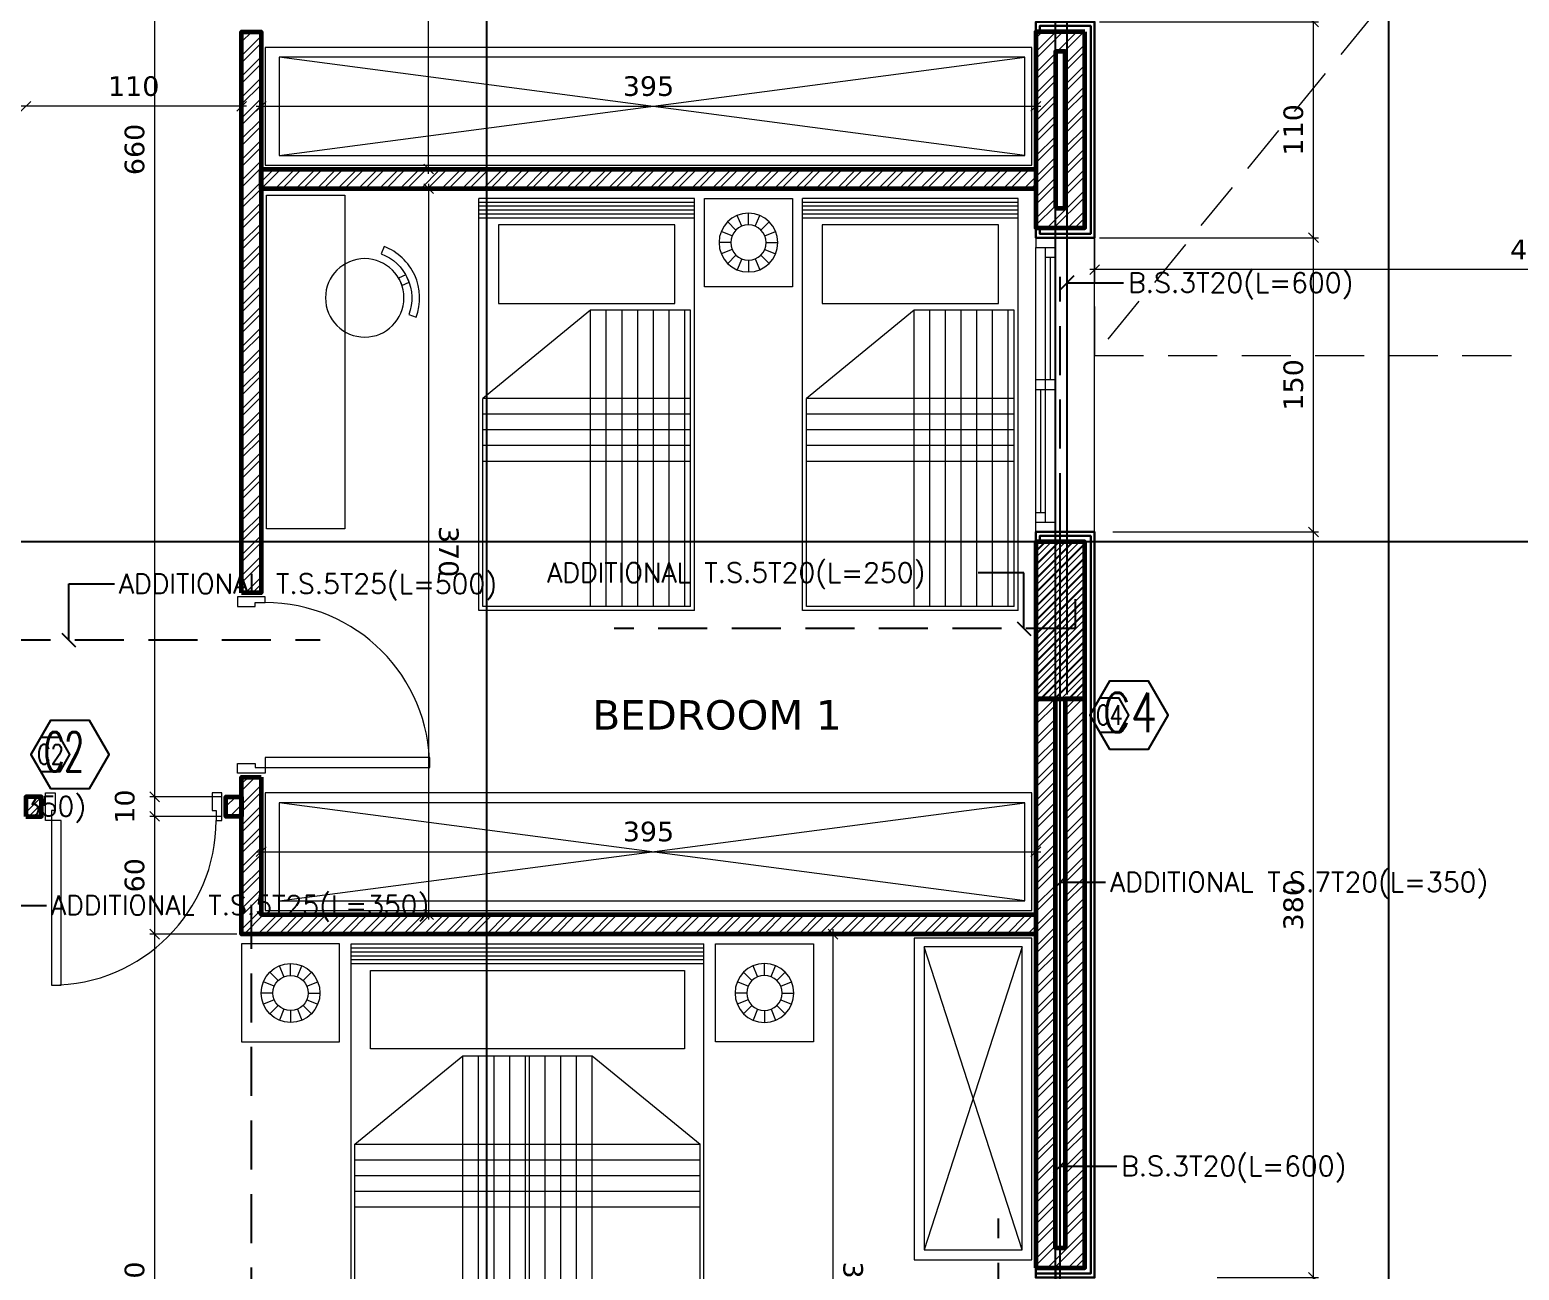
# Model space of a CAD drawing. Header units: inches. Extents: x -48 to 777, y -156 to 510.
# Drawn here: x 402.2 to 409.79, y 131.74 to 138.07 of the extents above; entities that cross this region are included whole.
import ezdxf
from ezdxf.enums import TextEntityAlignment as Align

# ---------------------------------------------------------------- set-up
doc = ezdxf.new("R2010")
doc.units = ezdxf.units.IN
doc.header["$MEASUREMENT"] = 0
doc.set_wipeout_variables(frame=1)
doc.linetypes.add('ACAD_ISO10W100', pattern=[18, 12, -3, 0, -3])
doc.linetypes.add('HIDDEN', pattern=[0.375, 0.25, -0.125])
doc.layers.get('Defpoints').update_dxf_attribs({"lineweight": 5})
for name, color, linetype, lineweight in [('A-AXIS ST', 251, 'ACAD_ISO10W100', 5), ('A-DIM', 9, 'Continuous', 5), ('A-DOORS', 38, 'Continuous', 20), ('A-FURN1', 211, 'Continuous', 15), ('A-HIDDEN', 254, 'HIDDEN', 5), ('A-LEVELS', 139, 'Continuous', 20), ('A-LIMIT LOT', 235, 'ACAD_ISO10W100', 20), ('A-PILLARS', 1, 'Continuous', 60), ('A-TEXT', 50, 'Continuous', 15), ('A-WALLS', 7, 'Continuous', 60), ('A-WINDOWS', 4, 'Continuous', 20), ('C-STONE', 42, 'Continuous', 30), ('D-STONE', 52, 'Continuous', 20), ('H-PILLARS', 61, 'Continuous', 5), ('H-WALLS', 51, 'Continuous', 5), ('modificat', 127, 'Continuous', 15)]:
    doc.layers.add(name, color=color, linetype=linetype, lineweight=lineweight)
doc.layers.add('HH-GREY', color=253, linetype='Continuous', lineweight=5, true_color=0x828282)
for name, color, linetype in [('pts pc', 7, 'Continuous'), ('Str-Axes', 8, 'Continuous'), ('str-col-hatch', 8, 'Continuous'), ('str-COL-TAG-100', 1, 'Continuous'), ('str-COL-TAG-50', 7, 'Continuous'), ('str-columns', 3, 'Continuous'), ('str-ground', 5, 'Continuous'), ('str-slab-bottom-reinf.', 1, 'Continuous'), ('str-slab-top', 1, 'Continuous')]:
    doc.layers.add(name, color=color, linetype=linetype)
doc.styles.add('ROMAN', font='ROMANS.SHX')
doc.styles.add('ROMAND', font='verdana.ttf')
doc.styles.add('ROMANS', font='romans__.ttf', dxfattribs={"height": 0.14})
doc.dimstyles.new('M-1.50', dxfattribs={"dimtxt": 0.1, "dimasz": 0.05, "dimexe": 0.025, "dimexo": 0.025, "dimgap": 0.05, "dimtad": 1, "dimlfac": 100, "dimrnd": 0.5, "dimzin": 9, "dimdsep": 46, "dimtxsty": 'ROMAND', "dimblk": 'OBLIQUE', "dimcen": 1, "dimdle": 0.025, "dimclrd": 256, "dimclre": 256, "dimclrt": 2, "dimadec": 0, "dimazin": 0, "dimtfac": 0.666667, "dimtmove": 2, "dimatfit": 3, "dimfxl": 0.04, "dimtolj": 1, "dimtzin": 5, "dimlwd": -1, "dimlwe": -1, "dimarcsym": 0})
doc.dimstyles.new('structure', dxfattribs={"dimtxt": 0.1, "dimasz": 0.07, "dimexe": 0.18, "dimexo": 1, "dimgap": 0.05, "dimtad": 1, "dimdec": 1, "dimlfac": 100, "dimrnd": 0.5, "dimdsep": 46, "dimtxsty": 'ROMAN', "dimblk1": 'OBLIQUE', "dimblk2": 'OBLIQUE', "dimsah": 1, "dimcen": 0.009, "dimse1": 1, "dimse2": 1, "dimclrd": 4, "dimclre": 9, "dimclrt": 1, "dimadec": 0, "dimazin": 0, "dimtfac": 0.066667, "dimtdec": 1, "dimtix": 1, "dimtmove": 2, "dimatfit": 3, "dimldrblk": 'OBLIQUE', "dimfxl": 0.18, "dimtolj": 1, "dimarcsym": 0})
pattern_1 = [(45, (-242.49175, -175.21088), (-0.0530330086, 0.0530330086), []), (45, (-242.4564, -175.21088), (-0.0530330086, 0.0530330086), [])]

# ---------------------------------------------------------------- blocks, each defined once
blk = doc.blocks.new('_Oblique')
at = {"color": 0, "linetype": 'ByBlock', "lineweight": -2}
blk.add_line((-0.5, -0.5), (0.5, 0.5), dxfattribs=at)
blk = doc.blocks.new('*D7')
at = {"layer": 'A-DIM', "transparency": 16777216}
for p, q in [((332.1441, 67.9158), (332.1441, 63.3658)), ((332.5563, 67.8908), (332.1191, 67.8908)), ((332.5563, 63.3908), (332.1191, 63.3908))]:
    blk.add_line(p, q, dxfattribs=at)
at = {"layer": 'Defpoints', "color": 0, "transparency": 16777216}
for p in [(332.5813, 67.8908), (332.1441, 63.3908), (332.5813, 63.3908)]:
    blk.add_point(p, dxfattribs=at)
at = {"layer": 'A-DIM', "transparency": 16777216, "xscale": 0.05, "yscale": 0.05, "zscale": 0.05}
for p, rotation in [((332.1441, 67.8908), 90), ((332.1441, 63.3908), 270)]:
    blk.add_blockref('_Oblique', p, dxfattribs=dict(at, rotation=rotation))
at = {"layer": 'A-DIM', "color": 2, "transparency": 16777216, "insert": (332.0421, 65.6408), "char_height": 0.1, "attachment_point": 5, "rotation": 90, "style": 'ROMAND'}
blk.add_mtext('\\A1;450', dxfattribs=at)
blk = doc.blocks.new('*D8')
at = {"layer": 'A-DIM', "transparency": 16777216}
for p, q in [((327.0813, 67.8658), (327.0813, 67.5233)), ((332.5813, 67.8658), (332.5813, 67.5233)), ((332.6063, 67.5483), (327.0563, 67.5483))]:
    blk.add_line(p, q, dxfattribs=at)
at = {"layer": 'Defpoints', "color": 0, "transparency": 16777216}
for p in [(327.0813, 67.8908), (332.5813, 67.8908), (327.0813, 67.5483)]:
    blk.add_point(p, dxfattribs=at)
at = {"layer": 'A-DIM', "transparency": 16777216, "xscale": 0.05, "yscale": 0.05, "zscale": 0.05, "rotation": 180}
blk.add_blockref('_Oblique', (327.0813, 67.5483), dxfattribs=at)
at = {"layer": 'A-DIM', "transparency": 16777216, "xscale": 0.05, "yscale": 0.05, "zscale": 0.05}
blk.add_blockref('_Oblique', (332.5813, 67.5483), dxfattribs=at)
at = {"layer": 'A-DIM', "color": 2, "transparency": 16777216, "insert": (329.8313, 67.6503), "char_height": 0.1, "attachment_point": 5, "style": 'ROMAND'}
blk.add_mtext('\\A1;550', dxfattribs=at)
blk = doc.blocks.new('gfhnjmfg')
at = {"layer": 'A-FURN1'}
for p, q in [((607.6797, 381.8429), (605.5797, 381.8429)), ((605.5797, 380.0429), (605.5797, 381.8429)), ((606.1497, 381.2729), (606.5997, 381.8229)), ((607.6597, 381.8229), (606.5997, 381.8229)), ((607.6597, 380.0629), (607.6597, 381.8229)), ((607.6797, 380.0429), (607.6797, 381.8429)), ((605.7147, 381.7429), (606.1147, 381.7429)), ((605.7147, 380.1429), (605.7147, 381.7429)), ((606.1147, 381.7429), (606.1147, 380.1429)), ((606.1497, 380.6129), (606.1497, 381.2729)), ((606.5997, 380.0629), (606.1497, 380.6129)), ((606.1147, 380.1429), (605.7147, 380.1429)), ((607.6597, 380.0629), (606.5997, 380.0629)), ((607.6797, 380.0429), (605.5797, 380.0429))]:
    blk.add_line(p, q, dxfattribs=at)
at = {"layer": 'HH-GREY'}
for p, q in [((605.5997, 380.0429), (605.5997, 381.8429)), ((605.6197, 380.0429), (605.6197, 381.8429)), ((605.6397, 380.0429), (605.6397, 381.8429)), ((605.6597, 380.0429), (605.6597, 381.8429)), ((605.6797, 380.0429), (605.6797, 381.8429)), ((606.5997, 380.0629), (606.5997, 381.8229)), ((606.6797, 380.0629), (606.6797, 381.8229)), ((606.7597, 380.0629), (606.7597, 381.8229)), ((606.8397, 380.0629), (606.8397, 381.8229)), ((606.9197, 380.0629), (606.9197, 381.8229)), ((607.6597, 381.2729), (606.1497, 381.2729)), ((607.6597, 381.1929), (606.1497, 381.1929)), ((607.6597, 381.1129), (606.1497, 381.1129)), ((607.6597, 381.0329), (606.1497, 381.0329)), ((607.6597, 380.9529), (606.1497, 380.9529)), ((607.6597, 380.9329), (606.1497, 380.9329)), ((607.6597, 380.8529), (606.1497, 380.8529)), ((607.6597, 380.7729), (606.1497, 380.7729)), ((607.6597, 380.6929), (606.1497, 380.6929)), ((607.6597, 380.6129), (606.1497, 380.6129))]:
    blk.add_line(p, q, dxfattribs=at)
blk = doc.blocks.new('dzhgjfcgxbf')
for p, q in [((631.657, 370.3), (631.657, 370.4)), ((631.551, 370.256), (631.481, 370.326)), ((631.6, 370.288), (631.562, 370.381)), ((631.715, 370.288), (631.753, 370.381)), ((631.764, 370.256), (631.834, 370.326)), ((631.507, 370.15), (631.407, 370.15)), ((631.519, 370.207), (631.426, 370.245)), ((631.796, 370.207), (631.888, 370.245)), ((631.807, 370.15), (631.907, 370.15)), ((631.519, 370.092), (631.426, 370.054)), ((631.551, 370.044), (631.481, 369.973)), ((631.6, 370.011), (631.562, 369.919)), ((631.715, 370.011), (631.753, 369.919)), ((631.764, 370.044), (631.834, 369.973)), ((631.796, 370.092), (631.888, 370.054)), ((631.657, 370), (631.657, 369.9))]:
    blk.add_line(p, q)
for radius in [0.25, 0.15]:
    blk.add_circle((631.657, 370.15), radius)
blk = doc.blocks.new('vnkhjghg')
at = {"extrusion": (0, 0, -1)}
for points in [[(-757.0152, 41.8368), (-757.0011, 41.7994, 0.414214), (-757.1411, 41.4902), (-757.1785, 41.4761, -0.414214)], [(-757.1426, 41.6552, -0.041739), (-757.1261, 41.6917), (-757.0895, 41.6751, 0.050126), (-757.106, 41.6387)]]:
    blk.add_lwpolyline(points, format="xyb", close=True, dxfattribs=at)
blk.add_circle((-756.9165, 41.5748), 0.2, dxfattribs=at)
blk = doc.blocks.new('gkjhg')
at = {"layer": 'A-FURN1', "extrusion": (0, 0, -1)}
for p, q in [((566.8796, 146.1703), (568.9796, 146.1703)), ((566.8796, 146.1703), (566.8796, 145.0703)), ((566.8996, 146.1503), (566.8996, 145.0903)), ((566.8996, 146.1503), (568.4096, 146.1503)), ((568.4096, 146.1503), (568.4096, 145.6403)), ((568.9796, 146.1703), (568.9796, 145.0703)), ((568.4446, 146.0703), (568.8446, 146.0703)), ((568.4446, 145.1703), (568.4446, 146.0703)), ((568.8446, 146.0703), (568.8446, 145.1703)), ((568.4096, 145.6403), (567.9596, 145.0903)), ((568.8446, 145.1703), (568.4446, 145.1703)), ((566.8796, 145.0703), (568.9796, 145.0703)), ((566.8996, 145.0903), (567.9596, 145.0903))]:
    blk.add_line(p, q, dxfattribs=at)
at = {"layer": 'HH-GREY', "extrusion": (0, 0, -1)}
for p, q in [((567.6396, 146.1503), (567.6396, 145.0903)), ((567.7196, 146.1503), (567.7196, 145.0903)), ((567.7996, 146.1503), (567.7996, 145.0903)), ((567.8796, 146.1503), (567.8796, 145.0903)), ((567.9596, 146.1503), (567.9596, 145.0903)), ((568.8796, 146.1703), (568.8796, 145.0703)), ((568.8996, 146.1703), (568.8996, 145.0703)), ((568.9196, 146.1703), (568.9196, 145.0703)), ((568.9396, 146.1703), (568.9396, 145.0703)), ((568.9596, 146.1703), (568.9596, 145.0703)), ((566.8996, 146.1203), (568.4096, 146.1203)), ((566.8996, 146.0403), (568.4096, 146.0403)), ((566.8996, 145.9603), (568.4096, 145.9603)), ((566.8996, 145.8803), (568.4096, 145.8803)), ((566.8996, 145.8003), (568.4096, 145.8003)), ((566.8996, 145.7203), (568.4096, 145.7203)), ((566.8996, 145.6403), (568.4096, 145.6403))]:
    blk.add_line(p, q, dxfattribs=at)
blk = doc.blocks.new('*U25')
for p, q in [((50, 100), (1450, 100)), ((100, 100), (100, 50)), ((725, 0), (725, 100)), ((775, 0), (775, 100)), ((50, 50), (1450, 50)), ((50, 0), (1450, 0)), ((100, 75), (725, 75)), ((775, 25), (1400, 25)), ((1400, 0), (1400, 50))]:
    blk.add_line(p, q)
for points in [[(0, 100), (50, 100), (50, 0), (0, 0)], [(1500, 100), (1450, 100), (1450, 0), (1500, 0)]]:
    blk.add_lwpolyline(points)
blk = doc.blocks.new('*U34')
for points in [[(130, -160), (100, -160), (100, -20), (150, -20), (150, -110), (130, -110), (130, -160)], [(970, -160), (1000, -160), (1000, -20), (950, -20), (950, -110), (970, -110), (970, -160)], [(180, -1000), (180, -160), (130, -160), (130, -1000)]]:
    blk.add_lwpolyline(points, close=True)
blk.add_arc((130, -160), 840, 270, 0)
blk = doc.blocks.new('AXIS')
at = {"layer": 'A-AXIS ST', "ltscale": 0.1}
for p, q in [((647.01853, 296.91777), (647.01853, 336.01919)), ((649.91853, 296.91777), (649.91853, 336.01919)), ((651.61853, 296.91777), (651.61853, 336.01919)), ((657.61853, 310.66777), (627.81853, 310.66777))]:
    blk.add_line(p, q, dxfattribs=at)
blk = doc.blocks.new('*D128')
at = {"layer": 'A-DIM', "transparency": 16777216}
for p, q in [((404.652, 137.2569), (404.2056, 137.2569)), ((404.2306, 137.2819), (404.2306, 133.5319)), ((404.652, 133.5569), (404.2056, 133.5569))]:
    blk.add_line(p, q, dxfattribs=at)
at = {"layer": 'Defpoints', "color": 0, "transparency": 16777216}
for p in [(404.677, 137.2569), (404.2306, 133.5569), (404.677, 133.5569)]:
    blk.add_point(p, dxfattribs=at)
at = {"layer": 'A-DIM', "transparency": 16777216, "xscale": 0.05, "yscale": 0.05, "zscale": 0.05}
for p, rotation in [((404.2306, 137.2569), 89.99999999999987), ((404.2306, 133.5569), 269.9999999999999)]:
    blk.add_blockref('_Oblique', p, dxfattribs=dict(at, rotation=rotation))
at = {"layer": 'A-DIM', "color": 2, "transparency": 16777216, "insert": (404.3326, 135.4069), "char_height": 0.1, "attachment_point": 5, "rotation": 270, "style": 'ROMAND'}
blk.add_mtext('\\A1;370', dxfattribs=at)
blk = doc.blocks.new('*D132')
at = {"layer": 'A-DIM', "transparency": 16777216}
for p, q in [((406.7139, 133.4569), (406.2674, 133.4569)), ((406.2924, 133.4819), (406.2924, 129.8319)), ((406.7139, 129.8569), (406.2674, 129.8569))]:
    blk.add_line(p, q, dxfattribs=at)
at = {"layer": 'Defpoints', "color": 0, "transparency": 16777216}
for p in [(406.7389, 133.4569), (406.2924, 129.8569), (406.7389, 129.8569)]:
    blk.add_point(p, dxfattribs=at)
at = {"layer": 'A-DIM', "transparency": 16777216, "xscale": 0.05, "yscale": 0.05, "zscale": 0.05}
for p, rotation in [((406.2924, 133.4569), 89.99999999907317), ((406.2924, 129.8569), 269.9999999990732)]:
    blk.add_blockref('_Oblique', p, dxfattribs=dict(at, rotation=rotation))
at = {"layer": 'A-DIM', "color": 2, "transparency": 16777216, "insert": (406.3945, 131.6569), "char_height": 0.1, "attachment_point": 5, "rotation": 270, "style": 'ROMAND'}
blk.add_mtext('\\A1;360', dxfattribs=at)
blk = doc.blocks.new('*D149')
at = {"layer": 'A-DIM', "transparency": 16777216}
for p, q in [((403.3518, 133.8769), (407.3518, 133.8769)), ((403.3768, 133.8519), (403.3768, 133.8519))]:
    blk.add_line(p, q, dxfattribs=at)
at = {"layer": 'Defpoints', "color": 0, "transparency": 16777216}
for p in [(403.3768, 133.8769), (407.3268, 133.8769), (407.3268, 133.8769)]:
    blk.add_point(p, dxfattribs=at)
at = {"layer": 'A-DIM', "transparency": 16777216, "xscale": 0.05, "yscale": 0.05, "zscale": 0.05, "rotation": 180}
blk.add_blockref('_Oblique', (403.3768, 133.8769), dxfattribs=at)
at = {"layer": 'A-DIM', "transparency": 16777216, "xscale": 0.05, "yscale": 0.05, "zscale": 0.05}
blk.add_blockref('_Oblique', (407.3268, 133.8769), dxfattribs=at)
at = {"layer": 'A-DIM', "color": 2, "transparency": 16777216, "insert": (405.3518, 133.979), "char_height": 0.1, "attachment_point": 5, "style": 'ROMAND'}
blk.add_mtext('\\A1;395', dxfattribs=at)
blk = doc.blocks.new('*D150')
at = {"layer": 'A-DIM', "transparency": 16777216}
blk.add_line((403.3518, 137.6769), (407.3518, 137.6769), dxfattribs=at)
at = {"layer": 'Defpoints', "color": 0, "transparency": 16777216}
for p in [(403.3768, 137.6769), (407.3268, 137.6769), (407.3268, 137.6769)]:
    blk.add_point(p, dxfattribs=at)
at = {"layer": 'A-DIM', "transparency": 16777216, "xscale": 0.05, "yscale": 0.05, "zscale": 0.05, "rotation": 180}
blk.add_blockref('_Oblique', (403.3768, 137.6769), dxfattribs=at)
at = {"layer": 'A-DIM', "transparency": 16777216, "xscale": 0.05, "yscale": 0.05, "zscale": 0.05}
blk.add_blockref('_Oblique', (407.3268, 137.6769), dxfattribs=at)
at = {"layer": 'A-DIM', "color": 2, "transparency": 16777216, "insert": (405.3518, 137.779), "char_height": 0.1, "attachment_point": 5, "style": 'ROMAND'}
blk.add_mtext('\\A1;395', dxfattribs=at)
blk = doc.blocks.new('*D151')
at = {"layer": 'A-DIM', "transparency": 16777216}
blk.add_line((404.2306, 137.3319), (404.2306, 141.0819), dxfattribs=at)
at = {"layer": 'Defpoints', "color": 0, "transparency": 16777216}
for p in [(404.2306, 141.0569), (404.2306, 141.0569), (404.2306, 137.3569)]:
    blk.add_point(p, dxfattribs=at)
at = {"layer": 'A-DIM', "transparency": 16777216, "xscale": 0.05, "yscale": 0.05, "zscale": 0.05}
for p, rotation in [((404.2306, 141.0569), 90), ((404.2306, 137.3569), 270)]:
    blk.add_blockref('_Oblique', p, dxfattribs=dict(at, rotation=rotation))
at = {"layer": 'A-DIM', "color": 2, "transparency": 16777216, "insert": (404.1285, 139.2069), "char_height": 0.1, "attachment_point": 5, "rotation": 90, "style": 'ROMAND'}
blk.add_mtext('\\A1;370', dxfattribs=at)
blk = doc.blocks.new('*D157')
at = {"layer": 'A-DIM', "transparency": 16777216}
blk.add_line((403.3018, 137.6769), (402.1518, 137.6769), dxfattribs=at)
at = {"layer": 'Defpoints', "color": 0, "transparency": 16777216}
for p in [(402.1768, 137.6769), (402.1768, 137.6769), (403.2768, 137.6769)]:
    blk.add_point(p, dxfattribs=at)
at = {"layer": 'A-DIM', "transparency": 16777216, "xscale": 0.05, "yscale": 0.05, "zscale": 0.05, "rotation": 180}
blk.add_blockref('_Oblique', (402.1768, 137.6769), dxfattribs=at)
at = {"layer": 'A-DIM', "transparency": 16777216, "xscale": 0.05, "yscale": 0.05, "zscale": 0.05}
blk.add_blockref('_Oblique', (403.2768, 137.6769), dxfattribs=at)
at = {"layer": 'A-DIM', "color": 2, "transparency": 16777216, "insert": (402.7268, 137.7789), "char_height": 0.1, "attachment_point": 5, "style": 'ROMAND'}
blk.add_mtext('\\A1;110', dxfattribs=at)
blk = doc.blocks.new('*D282')
at = {"layer": 'A-DIM', "transparency": 16777216}
for p, q in [((403.2518, 133.4569), (402.8086, 133.4569)), ((402.8336, 129.8319), (402.8336, 133.4819)), ((403.3784, 129.8569), (402.8086, 129.8569))]:
    blk.add_line(p, q, dxfattribs=at)
at = {"layer": 'Defpoints', "color": 0, "transparency": 16777216}
for p in [(402.8336, 133.4569), (403.2768, 133.4569), (403.4034, 129.8569)]:
    blk.add_point(p, dxfattribs=at)
at = {"layer": 'A-DIM', "transparency": 16777216, "xscale": 0.05, "yscale": 0.05, "zscale": 0.05}
for p, rotation in [((402.8336, 133.4569), 90), ((402.8336, 129.8569), 270)]:
    blk.add_blockref('_Oblique', p, dxfattribs=dict(at, rotation=rotation))
at = {"layer": 'A-DIM', "color": 2, "transparency": 16777216, "insert": (402.7315, 131.6569), "char_height": 0.1, "attachment_point": 5, "rotation": 90, "style": 'ROMAND'}
blk.add_mtext('\\A1;360', dxfattribs=at)
blk = doc.blocks.new('*D283')
at = {"layer": 'A-DIM', "transparency": 16777216}
for p, q in [((403.1718, 134.0569), (402.8086, 134.0569)), ((402.8336, 133.4319), (402.8336, 134.0819)), ((403.2518, 133.4569), (402.8086, 133.4569))]:
    blk.add_line(p, q, dxfattribs=at)
at = {"layer": 'Defpoints', "color": 0, "transparency": 16777216}
for p in [(402.8336, 134.0569), (403.1968, 134.0569), (403.2768, 133.4569)]:
    blk.add_point(p, dxfattribs=at)
at = {"layer": 'A-DIM', "transparency": 16777216, "xscale": 0.05, "yscale": 0.05, "zscale": 0.05}
for p, rotation in [((402.8336, 134.0569), 90), ((402.8336, 133.4569), 270)]:
    blk.add_blockref('_Oblique', p, dxfattribs=dict(at, rotation=rotation))
at = {"layer": 'A-DIM', "color": 2, "transparency": 16777216, "insert": (402.7315, 133.7569), "char_height": 0.1, "attachment_point": 5, "rotation": 90, "style": 'ROMAND'}
blk.add_mtext('\\A1;60', dxfattribs=at)
blk = doc.blocks.new('*D284')
at = {"layer": 'A-DIM', "transparency": 16777216}
for p, q in [((403.1718, 134.1569), (402.8086, 134.1569)), ((402.8336, 134.0319), (402.8336, 134.1819)), ((403.1718, 134.0569), (402.8086, 134.0569))]:
    blk.add_line(p, q, dxfattribs=at)
at = {"layer": 'Defpoints', "color": 0, "transparency": 16777216}
for p in [(402.8336, 134.1569), (403.1968, 134.1569), (403.1968, 134.0569)]:
    blk.add_point(p, dxfattribs=at)
at = {"layer": 'A-DIM', "transparency": 16777216, "xscale": 0.05, "yscale": 0.05, "zscale": 0.05}
for p, rotation in [((402.8336, 134.1569), 90), ((402.8336, 134.0569), 270)]:
    blk.add_blockref('_Oblique', p, dxfattribs=dict(at, rotation=rotation))
at = {"layer": 'A-DIM', "color": 2, "transparency": 16777216, "insert": (402.6815, 134.1069), "char_height": 0.1, "attachment_point": 5, "rotation": 90, "style": 'ROMAND'}
blk.add_mtext('\\A1;10', dxfattribs=at)
blk = doc.blocks.new('*D285')
at = {"layer": 'A-DIM', "transparency": 16777216}
for p, q in [((403.1718, 140.7569), (402.8086, 140.7569)), ((402.8336, 134.1319), (402.8336, 140.7819)), ((403.1718, 134.1569), (402.8086, 134.1569))]:
    blk.add_line(p, q, dxfattribs=at)
at = {"layer": 'Defpoints', "color": 0, "transparency": 16777216}
for p in [(402.8336, 140.7569), (403.1968, 140.7569), (403.1968, 134.1569)]:
    blk.add_point(p, dxfattribs=at)
at = {"layer": 'A-DIM', "transparency": 16777216, "xscale": 0.05, "yscale": 0.05, "zscale": 0.05}
for p, rotation in [((402.8336, 140.7569), 90), ((402.8336, 134.1569), 270)]:
    blk.add_blockref('_Oblique', p, dxfattribs=dict(at, rotation=rotation))
at = {"layer": 'A-DIM', "color": 2, "transparency": 16777216, "insert": (402.7315, 137.4569), "char_height": 0.1, "attachment_point": 5, "rotation": 90, "style": 'ROMAND'}
blk.add_mtext('\\A1;660', dxfattribs=at)
blk = doc.blocks.new('*D315')
at = {"layer": 'A-DIM', "transparency": 16777216}
for p, q in [((407.7196, 135.5069), (408.7676, 135.5069)), ((408.7426, 131.6811), (408.7426, 135.5319)), ((408.2518, 131.7061), (408.7676, 131.7061))]:
    blk.add_line(p, q, dxfattribs=at)
at = {"layer": 'Defpoints', "color": 0, "transparency": 16777216}
for p in [(407.6946, 135.5069), (408.7426, 135.5069), (408.2268, 131.7061)]:
    blk.add_point(p, dxfattribs=at)
at = {"layer": 'A-DIM', "transparency": 16777216, "xscale": 0.05, "yscale": 0.05, "zscale": 0.05}
for p, rotation in [((408.7426, 135.5069), 90), ((408.7426, 131.7061), 270)]:
    blk.add_blockref('_Oblique', p, dxfattribs=dict(at, rotation=rotation))
at = {"layer": 'A-DIM', "color": 2, "transparency": 16777216, "insert": (408.6404, 133.6065), "char_height": 0.1, "attachment_point": 5, "rotation": 90, "style": 'ROMAND'}
blk.add_mtext('\\A1;380', dxfattribs=at)
blk = doc.blocks.new('*D316')
at = {"layer": 'A-DIM', "transparency": 16777216}
for p, q in [((408.7426, 135.4819), (408.7426, 137.0319)), ((407.6518, 137.0069), (408.7676, 137.0069)), ((407.7196, 135.5069), (408.7676, 135.5069))]:
    blk.add_line(p, q, dxfattribs=at)
at = {"layer": 'Defpoints', "color": 0, "transparency": 16777216}
for p in [(407.6268, 137.0069), (408.7426, 137.0069), (407.6946, 135.5069)]:
    blk.add_point(p, dxfattribs=at)
at = {"layer": 'A-DIM', "transparency": 16777216, "xscale": 0.05, "yscale": 0.05, "zscale": 0.05}
for p, rotation in [((408.7426, 137.0069), 90), ((408.7426, 135.5069), 270)]:
    blk.add_blockref('_Oblique', p, dxfattribs=dict(at, rotation=rotation))
at = {"layer": 'A-DIM', "color": 2, "transparency": 16777216, "insert": (408.6406, 136.2569), "char_height": 0.1, "attachment_point": 5, "rotation": 90, "style": 'ROMAND'}
blk.add_mtext('\\A1;150', dxfattribs=at)
blk = doc.blocks.new('*D317')
at = {"layer": 'A-DIM', "transparency": 16777216}
for p, q in [((407.6518, 138.1069), (408.7676, 138.1069)), ((408.7426, 136.9819), (408.7426, 138.1319)), ((407.6518, 137.0069), (408.7676, 137.0069))]:
    blk.add_line(p, q, dxfattribs=at)
at = {"layer": 'Defpoints', "color": 0, "transparency": 16777216}
for p in [(407.6268, 138.1069), (408.7426, 138.1069), (407.6268, 137.0069)]:
    blk.add_point(p, dxfattribs=at)
at = {"layer": 'A-DIM', "transparency": 16777216, "xscale": 0.05, "yscale": 0.05, "zscale": 0.05}
for p, rotation in [((408.7426, 138.1069), 90), ((408.7426, 137.0069), 270)]:
    blk.add_blockref('_Oblique', p, dxfattribs=dict(at, rotation=rotation))
at = {"layer": 'A-DIM', "color": 2, "transparency": 16777216, "insert": (408.6406, 137.5569), "char_height": 0.1, "attachment_point": 5, "rotation": 90, "style": 'ROMAND'}
blk.add_mtext('\\A1;110', dxfattribs=at)
blk = doc.blocks.new('LOT 688  TOPOGRAPHIC PLAN')
at = {"layer": 'A-LEVELS', "color": 209, "linetype": 'Continuous'}
blk.add_lwpolyline([(-315979.47813, -27919.4582), (-315979.21324, -27919.49488), (-315978.95308, -27919.58647), (-315978.69656, -27919.73275), (-315978.43799, -27919.90735), (-315978.31003, -27919.9841), (-315978.195, -27920.01549), (-315978.09345, -27919.99971), (-315978.00356, -27919.94197), (-315977.85152, -27919.7215), (-315977.72437, -27919.39578), (-315977.6076, -27919.00654)], dxfattribs=at)
at = {"layer": 'A-LEVELS', "linetype": 'Continuous'}
blk.add_lwpolyline([(-315974.58718, -27925.98375), (-315974.42586, -27925.35813), (-315974.34089, -27924.68417), (-315974.22468, -27923.35521), (-315974.1058, -27922.7822), (-315974.01199, -27922.5365), (-315973.88797, -27922.32483), (-315973.72825, -27922.15233), (-315973.52737, -27922.0241), (-315973.28144, -27921.94472), (-315972.99924, -27921.91432), (-315972.6955, -27921.93092), (-315972.38498, -27921.99255), (-315972.08244, -27922.09725), (-315971.80264, -27922.24303), (-315971.55993, -27922.42779)], dxfattribs=at)
at = {"linetype": 'Continuous'}
blk.add_wipeout([(-315996.80172, -27893.57917), (-315969.32038, -27896.23659), (-315969.32038, -27930.53073), (-315964.08799, -27936.87852), (-315964.6636, -27941.43051), (-315970.22923, -27937.16678), (-315985.1164, -27950.2257)], dxfattribs=at).dxf.layer = 'A-LIMIT LOT'
at = {"layer": 'A-HIDDEN', "linetype": 'ACAD_ISO10W100', "ltscale": 0.05}
blk.add_lwpolyline([(-315992.30527, -27900.52725), (-315983.21966, -27944.57125), (-315970.69258, -27933.58259), (-315972.32038, -27931.60779), (-315972.32038, -27902.3323)], close=True, dxfattribs=at)
blk = doc.blocks.new('tags')
at = {"layer": 'str-COL-TAG-100', "color": 2}
blk.add_lwpolyline([(0.125, -0.2616), (0.325, -0.2616), (0.425, -0.0884), (0.325, 0.0848), (0.125, 0.0848), (0.025, -0.0884)], close=True, dxfattribs=at)
at = {"layer": 'str-COL-TAG-50', "color": 2}
blk.add_lwpolyline([(0.075, -0.175), (0.175, -0.175), (0.225, -0.0884), (0.175, -0.0018), (0.075, -0.0018), (0.025, -0.0884)], close=True, dxfattribs=at)
at = {"layer": 'str-COL-TAG-100', "color": 1, "style": 'ROMANS', "width": 0.699426}
blk.add_attdef('NUMBER', text='', height=0.2, dxfattribs=at).set_placement((0.0918, -0.1741), (0.3679, -0.1741), align=Align.FIT)
at = {"layer": 'str-COL-TAG-50', "color": 1, "style": 'ROMANS', "width": 0.697102}
blk.add_attdef('NUMBER', text='', height=0.1, dxfattribs=at).set_placement((0.0562, -0.1375), (0.1938, -0.1375), align=Align.FIT)
blk = doc.blocks.new('WOQOUO NAZAR')
at = {"layer": 'A-HIDDEN'}
for p, q in [((327.08134, 67.89084), (332.58135, 63.39085)), ((327.08135, 63.39084), (332.58134, 67.89085))]:
    blk.add_line(p, q, dxfattribs=at)
blk.add_lwpolyline([(327.08135, 63.39084), (332.58135, 63.39085), (332.58134, 67.89085), (327.08134, 67.89084)], close=True, dxfattribs=at)
at = {"layer": 'A-DIM'}
dim = blk.add_linear_dim(base=(332.14413, 63.39085), p1=(332.58134, 67.89085), p2=(332.58134, 63.39085), angle=90, dimstyle='M-1.50', dxfattribs=at)
dim.commit()
dim.dimension.update_dxf_attribs({"geometry": '*D7', "text_midpoint": (332.04208, 65.64085)})
dim = blk.add_linear_dim(base=(327.08134, 67.54828), p1=(332.58134, 67.89085), p2=(327.08134, 67.89084), dimstyle='M-1.50', dxfattribs=at)
dim.commit()
dim.dimension.update_dxf_attribs({"geometry": '*D8', "text_midpoint": (329.83134, 67.65032)})

msp = doc.modelspace()

# ---------------------------------------------------------------- block references
at = {"layer": 'pts pc'}
msp.add_blockref('LOT 688  TOPOGRAPHIC PLAN', (316381.44716, 28057.10823), dxfattribs=at)

# ---------------------------------------------------------------- next in the draw order: hatches: boundary and pattern name
at = {"layer": 'H-PILLARS', "linetype": 'Continuous'}
h = msp.add_hatch(dxfattribs=at)
h.set_pattern_fill('ANSI31', color=256, scale=0.2)
h.set_pattern_definition([(45, (-143.41078, -175.36929), (-0.0176776695, 0.0176776695), [])])
h.paths.add_polyline_path([(407.32678, 134.65688), (407.57678, 134.65688), (407.57678, 135.45688), (407.32678, 135.45688)])
at = {"layer": 'H-WALLS'}
h = msp.add_hatch(dxfattribs=at)
h.set_pattern_fill('ANSI32', color=256, scale=0.2)
h.set_pattern_definition(pattern_1)
h.paths.add_polyline_path([(403.27678, 135.19689), (403.27678, 138.05688), (403.37678, 138.05688), (403.37678, 135.19689)])
h = msp.add_hatch(dxfattribs=at)
h.set_pattern_fill('ANSI32', color=256, scale=0.2)
h.set_pattern_definition(pattern_1)
h.paths.add_polyline_path([(407.42678, 137.15688), (407.47678, 137.15688), (407.47678, 137.95688), (407.42678, 137.95688)], flags=16)
h.paths.add_polyline_path([(407.57678, 138.05688), (407.32678, 138.05688), (407.32678, 137.05688), (407.57678, 137.05688)], flags=17)
h = msp.add_hatch(dxfattribs=at)
h.set_pattern_fill('ANSI32', color=256, scale=0.2)
h.set_pattern_definition(pattern_1)
h.paths.add_polyline_path([(403.37678, 137.25688), (403.37678, 137.35688), (407.32678, 137.35688), (407.32678, 137.25688)], flags=17)
h = msp.add_hatch(dxfattribs=at)
h.set_pattern_fill('ANSI32', color=256, scale=0.2)
h.set_pattern_definition(pattern_1)
h.paths.add_polyline_path([(407.32678, 131.75605), (407.57678, 131.75605), (407.57678, 134.65688), (407.47678, 134.65688), (407.47678, 131.85605), (407.42678, 131.85605), (407.42678, 134.65688), (407.32678, 134.65688)], flags=17)
h = msp.add_hatch(dxfattribs=at)
h.set_pattern_fill('ANSI32', color=256, scale=0.2)
h.set_pattern_definition(pattern_1)
h.paths.add_polyline_path([(403.37678, 134.25689), (403.37678, 133.55688), (407.32678, 133.55688), (407.32678, 133.45688), (403.27681, 133.45689), (403.27681, 134.25689)], flags=17)
h = msp.add_hatch(dxfattribs=at)
h.set_pattern_fill('ANSI32', color=256, scale=0.2)
h.set_pattern_definition(pattern_1)
h.paths.add_polyline_path([(402.17678, 134.05688), (402.25678, 134.05688), (402.25678, 134.15688), (402.17678, 134.15688)], flags=17)
h = msp.add_hatch(dxfattribs=at)
h.set_pattern_fill('ANSI32', color=256, scale=0.2)
h.set_pattern_definition(pattern_1)
h.paths.add_polyline_path([(403.27678, 134.05688), (403.19678, 134.05688), (403.19678, 134.15688), (403.27678, 134.15688)], flags=17)
at = {"layer": 'str-col-hatch'}
h = msp.add_hatch(dxfattribs=at)
h.set_pattern_fill('ANSI31', color=256, scale=0.4)
h.set_pattern_definition([(45, (-288.80302, 83.947635), (-0.035355339, 0.035355339), [])])
h.paths.add_polyline_path([(407.32678, 135.45688), (407.32678, 134.65688), (407.57678, 134.65688), (407.57678, 135.45688)])

# ---------------------------------------------------------------- next in the draw order: linework, layer by layer
at = {"layer": 'A-FURN1'}
msp.add_lwpolyline([(403.40353, 137.22332), (403.80353, 137.22332), (403.80353, 135.52332), (403.40353, 135.52332)], close=True, dxfattribs=at)
at = {"layer": 'A-FURN1', "extrusion": (0, 0, -1)}
for points in [[(-406.08671, 137.20701), (-406.08671, 136.75701), (-405.63671, 136.75701), (-405.63671, 137.20701)], [(-403.77678, 132.90689), (-403.77678, 133.40689), (-403.27678, 133.40689), (-403.27678, 132.90689)], [(-405.69278, 132.90689), (-405.69278, 133.40689), (-406.19278, 133.40689), (-406.19278, 132.90689)]]:
    msp.add_lwpolyline(points, close=True, dxfattribs=at)
at = {"layer": 'A-PILLARS'}
msp.add_lwpolyline([(407.32678, 134.65688), (407.57678, 134.65688), (407.57678, 135.45688), (407.32678, 135.45688)], close=True, dxfattribs=at)
at = {"layer": 'A-WALLS', "linetype": 'Continuous'}
for points in [[(403.27678, 135.19689), (403.27678, 138.05688), (403.37678, 138.05688), (403.37678, 135.19689)], [(403.37678, 137.25688), (403.37678, 137.35688), (407.32678, 137.35688), (407.32678, 137.25688)], [(407.32678, 131.75605), (407.57678, 131.75605), (407.57678, 134.65688), (407.47678, 134.65688), (407.47678, 131.85605), (407.42678, 131.85605), (407.42678, 134.65688), (407.32678, 134.65688)]]:
    msp.add_lwpolyline(points, close=True, dxfattribs=at)
at = {"layer": 'A-WALLS'}
for points in [[(407.57678, 138.05688), (407.32678, 138.05688), (407.32678, 137.05688), (407.57678, 137.05688)], [(407.42678, 137.15688), (407.47678, 137.15688), (407.47678, 137.95688), (407.42678, 137.95688)], [(402.17678, 134.05688), (402.25678, 134.05688), (402.25678, 134.15688), (402.17678, 134.15688)], [(403.27678, 134.05688), (403.19678, 134.05688), (403.19678, 134.15688), (403.27678, 134.15688)]]:
    msp.add_lwpolyline(points, close=True, dxfattribs=at)
at = {"layer": 'A-WALLS', "linetype": 'Continuous'}
msp.add_lwpolyline([(403.37678, 134.25689), (403.37678, 133.55688), (407.32678, 133.55688), (407.32678, 133.45688), (403.27681, 133.45689), (403.27681, 134.25689), (403.37678, 134.25689)], dxfattribs=at)
at = {"layer": 'C-STONE', "linetype": 'Continuous'}
for points in [[(407.32678, 138.05688), (407.32678, 138.10688), (407.62678, 138.10688), (407.62678, 137.00688), (407.32678, 137.00688), (407.32678, 137.05688)], [(407.34678, 138.05688), (407.34678, 138.08688), (407.60678, 138.08688), (407.60678, 137.02688), (407.34678, 137.02688), (407.34678, 137.05688)], [(407.32678, 135.45688), (407.32678, 135.50688), (407.62678, 135.50688), (407.62678, 131.70605), (407.32678, 131.70605), (407.32678, 131.75605)], [(407.34678, 135.45688), (407.34678, 135.48688), (407.60678, 135.48688), (407.60678, 131.72605), (407.32678, 131.72605)]]:
    msp.add_lwpolyline(points, dxfattribs=at)
at = {"layer": 'D-STONE', "linetype": 'Continuous'}
msp.add_line((407.62678, 135.50688), (407.62678, 137.00688), dxfattribs=at)
at = {"layer": 'modificat'}
for p, q in [((403.46763, 137.42688), (407.27114, 137.92688)), ((407.27114, 137.42688), (403.46763, 137.92688)), ((403.46763, 133.62688), (407.27114, 134.12688)), ((407.27114, 133.62688), (403.46763, 134.12688)), ((407.25678, 131.84688), (406.75678, 133.39232)), ((407.25678, 133.39232), (406.75678, 131.84688))]:
    msp.add_line(p, q, dxfattribs=at)
for points in [[(403.39678, 137.37688), (407.30678, 137.37688), (407.30678, 137.97688), (403.39678, 137.97688)], [(403.46763, 137.42688), (407.27114, 137.42688), (407.27114, 137.92688), (403.46763, 137.92688)], [(403.39678, 133.57688), (407.30678, 133.57688), (407.30678, 134.17688), (403.39678, 134.17688)], [(403.46763, 133.62688), (407.27114, 133.62688), (407.27114, 134.12688), (403.46763, 134.12688)], [(407.30678, 131.79688), (407.30678, 133.43688), (406.70678, 133.43688), (406.70678, 131.79688)], [(407.25678, 131.84688), (407.25678, 133.39232), (406.75678, 133.39232), (406.75678, 131.84688)]]:
    msp.add_lwpolyline(points, close=True, dxfattribs=at)
at = {"layer": 'Str-Axes', "ltscale": 0.1}
for p, q in [((404.52678, 122.25688), (404.52678, 161.35831)), ((407.42678, 122.25688), (407.42678, 161.35831)), ((409.12678, 122.25688), (409.12678, 161.35831)), ((413.62657, 135.45688), (385.32678, 135.45688))]:
    msp.add_line(p, q, dxfattribs=at)
at = {"layer": 'str-columns'}
msp.add_lwpolyline([(407.32678, 134.65688), (407.57678, 134.65688), (407.57678, 135.45688), (407.32678, 135.45688)], close=True, dxfattribs=at)
at = {"layer": 'str-ground'}
msp.add_lwpolyline([(407.57678, 131.75605), (407.42678, 131.75605), (407.42678, 131.05605), (407.57678, 131.05605)], dxfattribs=at)
at = {"layer": 'str-slab-bottom-reinf.'}
for p, q in [((407.48598, 134.67889), (407.48598, 140.67889)), ((407.4504, 129.64993), (407.4504, 135.64993))]:
    msp.add_line(p, q, dxfattribs=at)
at = {"layer": 'str-slab-top', "linetype": 'HIDDEN'}
for p, q in [((407.45178, 133.30688), (407.45178, 136.80688)), ((398.67678, 134.95688), (403.67678, 134.95688))]:
    msp.add_line(p, q, dxfattribs=at)
for points in [[(407.52678, 135.16423), (407.52678, 135.01423), (405.17678, 135.01423)], [(403.17678, 127.75688), (403.32678, 127.75688), (403.32678, 133.60688)], [(406.98679, 129.65688), (407.13679, 129.65688), (407.13679, 132.00688)]]:
    msp.add_lwpolyline(points, dxfattribs=at)

# ---------------------------------------------------------------- next in the draw order: block references
at = {"layer": 'A-DIM'}
msp.add_blockref('AXIS', (-242.49175, -175.21088), dxfattribs=at)
msp.add_blockref('AXIS', (-242.49175, -175.21088), dxfattribs=at)
at = {"layer": 'A-DOORS', "xscale": 0.0009999999999906, "yscale": 0.0009999999999906, "zscale": 0.0009999999999906, "rotation": 90.00000000000001}
msp.add_blockref('*U34', (403.23678, 134.17689), dxfattribs=at)
at = {"layer": 'A-DOORS', "xscale": 0.0009999999999906, "yscale": 0.0009999999999906, "zscale": 0.0009999999999906}
msp.add_blockref('*U34', (402.17678, 134.19688), dxfattribs=at)
at = {"layer": 'A-FURN1', "xscale": -1, "rotation": 270.0000000218399}
for p in [(259.41638, -431.77262), (261.06638, -431.77262)]:
    msp.add_blockref('gkjhg', p, dxfattribs=at)
at = {"layer": 'A-FURN1', "extrusion": (0, 0, -1)}
for p, xscale, yscale, zscale, rotation in [((-627.94941, 515.97767), 0.5999999999999996, 0.5999999999999996, 0.5999999999999996, 269.9996903709664), ((-625.61653, -245.83758), -0.5999999999999998, 0.5999999999999998, 0.5999999999999998, 270), ((-183.85302, -245.83758), 0.5999999999999998, 0.5999999999999998, 0.5999999999999998, 90.00000000000001)]:
    msp.add_blockref('dzhgjfcgxbf', p, dxfattribs=dict(at, xscale=xscale, yscale=yscale, zscale=zscale, rotation=rotation))
at = {"layer": 'A-FURN1'}
msp.add_blockref('vnkhjghg', (-353.01187, 95.12537), dxfattribs=at)
at = {"layer": 'A-FURN1', "extrusion": (0, 0, -1), "xscale": -1, "rotation": 90.00000000133493}
msp.add_blockref('gfhnjmfg', (-23.79191, 738.98658), dxfattribs=at)
at = {"layer": 'A-HIDDEN', "rotation": 269.9999246618755}
msp.add_blockref('WOQOUO NAZAR', (344.23637, 468.98831), dxfattribs=at)
at = {"layer": 'A-WINDOWS', "xscale": 0.0009999999999906004, "yscale": 0.0009999999999906004, "zscale": 0.0009999999999906004, "rotation": 90.00000000281167}
msp.add_blockref('*U25', (407.42678, 135.50688), dxfattribs=at)
at = {"layer": 'Str-Axes'}
msp.add_blockref('AXIS', (-242.49175, -175.21088), dxfattribs=at)
at = {"layer": 'str-columns'}
ref = msp.add_blockref('tags', (407.57678, 134.66073), dxfattribs=at)
ref.add_attrib('NUMBER', 'C4', dxfattribs={"layer": 'str-COL-TAG-50', "color": 1, "height": 0.1, "style": 'ROMANS', "width": 0.63631}).set_placement((407.63297, 134.52323), (407.77056, 134.52323), align=Align.FIT)
ref.add_attrib('NUMBER', 'C4', dxfattribs={"layer": 'str-COL-TAG-100', "color": 1, "height": 0.2, "style": 'ROMANS', "width": 0.638431}).set_placement((407.66862, 134.48667), (407.94471, 134.48667), align=Align.FIT)
ref = msp.add_blockref('tags', (402.17678, 134.46073), dxfattribs=at)
ref.add_attrib('NUMBER', 'C2', dxfattribs={"layer": 'str-COL-TAG-50', "color": 1, "height": 0.1, "style": 'ROMANS', "width": 0.63631}).set_placement((402.23297, 134.32323), (402.37056, 134.32323), align=Align.FIT)
ref.add_attrib('NUMBER', 'C2', dxfattribs={"layer": 'str-COL-TAG-100', "color": 1, "height": 0.2, "style": 'ROMAN', "width": 0.564429}).set_placement((402.26862, 134.28667), (402.47289, 134.28667), align=Align.FIT)

# ---------------------------------------------------------------- next in the draw order: texts
at = {"layer": 'A-TEXT', "insert": (405.06637, 134.64948, -95), "char_height": 0.15, "width": 2.3447222, "attachment_point": 1, "style": 'ROMAND'}
msp.add_mtext('BEDROOM 1', dxfattribs=at)
at = {"layer": 'str-slab-bottom-reinf.', "style": 'ROMAN'}
for p in [(407.79721, 136.72773), (407.76163, 132.22404)]:
    msp.add_text('B.S.3T20(L=600)', height=0.1, dxfattribs=at).set_placement(p)
at = {"layer": 'str-slab-top', "style": 'ROMAN'}
for s, p in [('ADDITIONAL T.S.5T20(L=250)', (404.83472, 135.25003)), ('ADDITIONAL T.S.5T25(L=500)', (402.65078, 135.19268)), ('ADDITIONAL T.S.5T25(L=350)', (400.55516, 134.05774)), ('ADDITIONAL T.S.7T20(L=350)', (407.70516, 133.67247)), ('ADDITIONAL T.S.5T25(L=350)', (402.30516, 133.55437))]:
    msp.add_text(s, height=0.1, dxfattribs=at).set_placement(p)

# ---------------------------------------------------------------- next in the draw order: dimensions: what is measured, and where the dimension line sits
at = {"layer": 'A-DIM'}
for base, p1, p2, picture, middle in [((404.23056, 141.05689), (404.23056, 137.35689), (404.23056, 141.05689), '*D151', (404.12848, 139.20689)), ((402.83356, 140.75688), (403.19678, 134.15688), (403.19678, 140.75688), '*D285', (402.73151, 137.45688)), ((408.74264, 138.10688), (407.62678, 137.00688), (407.62678, 138.10688), '*D317', (408.64059, 137.55688)), ((408.74264, 137.00688), (407.69463, 135.50688), (407.62678, 137.00688), '*D316', (408.64059, 136.25688)), ((408.74264, 135.50688), (408.22678, 131.70605), (407.69463, 135.50688), '*D315', (408.64036, 133.60647)), ((402.83356, 134.15688), (403.19678, 134.05688), (403.19678, 134.15688), '*D284', (402.68151, 134.10688)), ((402.83356, 134.05688), (403.27681, 133.45689), (403.19678, 134.05688), '*D283', (402.73151, 133.75688)), ((402.83356, 133.45689), (403.40343, 129.85688), (403.27681, 133.45689), '*D282', (402.73148, 131.65688))]:
    dim = msp.add_linear_dim(base=base, p1=p1, p2=p2, angle=90, dimstyle='M-1.50', dxfattribs=at)
    dim.commit()
    dim.dimension.update_dxf_attribs({"geometry": picture, "text_midpoint": middle})
for base, p1, p2, picture, middle in [((402.17678, 137.67689), (403.27678, 137.67689), (402.17678, 137.67689), '*D157', (402.72678, 137.77894)), ((407.32678, 137.67689), (403.37678, 137.67689), (407.32678, 137.67689), '*D150', (405.35178, 137.77897)), ((407.32678, 133.87689), (403.37678, 133.87689), (407.32678, 133.87689), '*D149', (405.35178, 133.97897))]:
    dim = msp.add_linear_dim(base=base, p1=p1, p2=p2, dimstyle='M-1.50', dxfattribs=at)
    dim.commit()
    dim.dimension.update_dxf_attribs({"geometry": picture, "text_midpoint": middle})
for p1, p2, picture, middle in [((404.677, 137.25689), (404.677, 133.55689), '*D128', (404.33264, 135.40689)), ((406.73885, 133.45689), (406.73885, 129.85689), '*D132', (406.39449, 131.65689))]:
    dim = msp.add_aligned_dim(p1=p1, p2=p2, distance=-0.44644, dimstyle='M-1.50', dxfattribs=at)
    dim.commit()
    dim.dimension.update_dxf_attribs({"geometry": picture, "text_midpoint": middle})

# ---------------------------------------------------------------- next in the draw order: leaders
at = {"layer": 'str-slab-bottom-reinf.'}
for points in [[(407.48598, 136.77686), (407.77475, 136.77686)], [(407.4504, 132.27317), (407.73918, 132.27317)]]:
    msp.add_leader(points, dimstyle='structure', override={"dimgap": 0.05, "dimtad": 0}, dxfattribs=at)
at = {"layer": 'str-slab-top'}
for points, override in [([(407.26629, 135.01423), (407.26629, 135.29916), (407.03336, 135.29916)], {"dimgap": 0.05, "dimtad": 0, "dimfxl": 0.04, "dimfxlon": 1}), ([(402.3954, 134.95688), (402.3954, 135.24181), (402.62833, 135.24181)], {"dimgap": 0.05, "dimtad": 0, "dimfxl": 0.04, "dimfxlon": 1}), ([(407.45178, 133.7216), (407.68271, 133.7216)], {"dimgap": 0.05, "dimtad": 0}), ([(402.05178, 133.6035), (402.28271, 133.6035)], {"dimgap": 0.05, "dimtad": 0})]:
    msp.add_leader(points, dimstyle='structure', override=override, dxfattribs=at)

doc.saveas('drawing.dxf')
